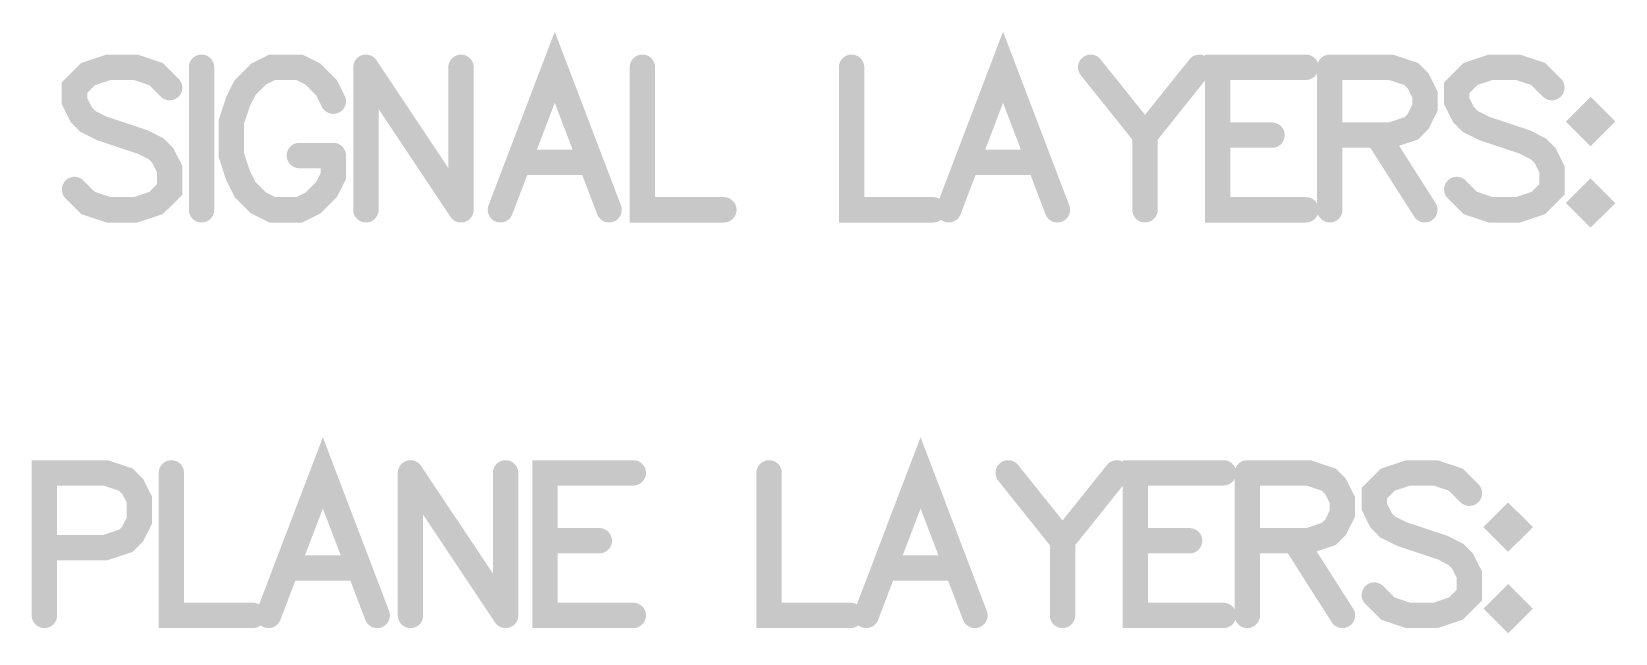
# Model space of a CAD drawing. Extents: x -9.8 to 23.3, y -7.1 to 14.3.
# Drawn here: x -4.941 to -4.317, y 6.883 to 7.12 of the extents above; entities that cross this region are included whole.
import ezdxf

# ---------------------------------------------------------------- set-up
doc = ezdxf.new("R2010")
doc.units = 0
doc.layers.add('2D_LINE_00', color=1, linetype='CONTINUOUS')

# ---------------------------------------------------------------- blocks, each defined once
blk = doc.blocks.new('SMOOTH_0$01')
at = {"const_width": 0.005}
blk.add_lwpolyline([(-0.0025, 0, 1), (0.0025, 0, 1)], format="xyb", close=True, dxfattribs=at)
blk = doc.blocks.new('DRAWING_1937')
at = {"layer": '2D_LINE_00', "const_width": 0.01}
blk.add_lwpolyline([(0, 0), (0.02411, 0), (0.03214, 0.00268), (0.03482, 0.00536), (0.0375, 0.01071), (0.0375, 0.01875), (0.03482, 0.0241), (0.03214, 0.02678), (0.02411, 0.02946), (0, 0.02946), (0, -0.02678)], dxfattribs=at)
at = {"layer": '2D_LINE_00'}
for p in [(0, 0.02946), (0.02411, 0.02946), (0.03214, 0.02678), (0.03482, 0.0241), (0.0375, 0.01875), (0.0375, 0.01071), (0.03214, 0.00268), (0.03482, 0.00536), (0, 0), (0.02411, 0), (0, -0.02678)]:
    blk.add_blockref('SMOOTH_0$01', p, dxfattribs=at)
blk = doc.blocks.new('DRAWING_1938')
at = {"layer": '2D_LINE_00', "const_width": 0.01}
blk.add_lwpolyline([(0, 0), (0, -0.05624), (0.03214, -0.05624)], dxfattribs=at)
at = {"layer": '2D_LINE_00'}
for p in [(0, 0), (0, -0.05624), (0.03214, -0.05624)]:
    blk.add_blockref('SMOOTH_0$01', p, dxfattribs=at)
blk = doc.blocks.new('DRAWING_1939')
at = {"layer": '2D_LINE_00', "const_width": 0.01}
blk.add_lwpolyline([(0, 0), (-0.02143, 0.05624), (-0.04285, 0)], dxfattribs=at)
at = {"layer": '2D_LINE_00'}
for p in [(-0.02143, 0.05624), (-0.04285, 0), (0, 0)]:
    blk.add_blockref('SMOOTH_0$01', p, dxfattribs=at)
blk = doc.blocks.new('DRAWING_1940')
at = {"layer": '2D_LINE_00', "const_width": 0.01}
blk.add_lwpolyline([(0, 0), (0.02678, 0)], dxfattribs=at)
at = {"layer": '2D_LINE_00'}
for p in [(0, 0), (0.02678, 0)]:
    blk.add_blockref('SMOOTH_0$01', p, dxfattribs=at)
blk = doc.blocks.new('DRAWING_1941')
at = {"layer": '2D_LINE_00', "const_width": 0.01}
blk.add_lwpolyline([(0, 0), (0, -0.05624)], dxfattribs=at)
at = {"layer": '2D_LINE_00'}
for p in [(0, 0), (0, -0.05624)]:
    blk.add_blockref('SMOOTH_0$01', p, dxfattribs=at)
blk = doc.blocks.new('DRAWING_1942')
at = {"layer": '2D_LINE_00', "const_width": 0.01}
blk.add_lwpolyline([(0, 0), (0.03749, -0.05624)], dxfattribs=at)
at = {"layer": '2D_LINE_00'}
for p in [(0, 0), (0.03749, -0.05624)]:
    blk.add_blockref('SMOOTH_0$01', p, dxfattribs=at)
blk = doc.blocks.new('DRAWING_1943')
at = {"layer": '2D_LINE_00', "const_width": 0.01}
blk.add_lwpolyline([(0, 0), (0, -0.05624)], dxfattribs=at)
at = {"layer": '2D_LINE_00'}
for p in [(0, 0), (0, -0.05624)]:
    blk.add_blockref('SMOOTH_0$01', p, dxfattribs=at)
blk = doc.blocks.new('DRAWING_1944')
at = {"layer": '2D_LINE_00', "const_width": 0.01}
blk.add_lwpolyline([(0, 0), (-0.03482, 0), (-0.03482, -0.05624), (0, -0.05624)], dxfattribs=at)
at = {"layer": '2D_LINE_00'}
for p in [(-0.03482, 0), (0, 0), (-0.03482, -0.05624), (0, -0.05624)]:
    blk.add_blockref('SMOOTH_0$01', p, dxfattribs=at)
blk = doc.blocks.new('DRAWING_1945')
at = {"layer": '2D_LINE_00', "const_width": 0.01}
blk.add_lwpolyline([(0, 0), (0.02143, 0)], dxfattribs=at)
at = {"layer": '2D_LINE_00'}
for p in [(0, 0), (0.02143, 0)]:
    blk.add_blockref('SMOOTH_0$01', p, dxfattribs=at)
blk = doc.blocks.new('DRAWING_1946')
at = {"layer": '2D_LINE_00', "const_width": 0.01}
blk.add_lwpolyline([(0, 0), (0, -0.05624), (0.03213, -0.05624)], dxfattribs=at)
at = {"layer": '2D_LINE_00'}
for p in [(0, 0), (0, -0.05624), (0.03213, -0.05624)]:
    blk.add_blockref('SMOOTH_0$01', p, dxfattribs=at)
blk = doc.blocks.new('DRAWING_1947')
at = {"layer": '2D_LINE_00', "const_width": 0.01}
blk.add_lwpolyline([(0, 0), (-0.02143, 0.05624), (-0.04285, 0)], dxfattribs=at)
at = {"layer": '2D_LINE_00'}
for p in [(-0.02143, 0.05624), (-0.04285, 0), (0, 0)]:
    blk.add_blockref('SMOOTH_0$01', p, dxfattribs=at)
blk = doc.blocks.new('DRAWING_1948')
at = {"layer": '2D_LINE_00', "const_width": 0.01}
blk.add_lwpolyline([(0, 0), (0.02677, 0)], dxfattribs=at)
at = {"layer": '2D_LINE_00'}
for p in [(0, 0), (0.02677, 0)]:
    blk.add_blockref('SMOOTH_0$01', p, dxfattribs=at)
blk = doc.blocks.new('DRAWING_1949')
at = {"layer": '2D_LINE_00', "const_width": 0.01}
blk.add_lwpolyline([(0, 0), (0.02142, -0.02678), (0.02142, -0.05624)], dxfattribs=at)
at = {"layer": '2D_LINE_00'}
for p in [(0, 0), (0.02142, -0.02678), (0.02142, -0.05624)]:
    blk.add_blockref('SMOOTH_0$01', p, dxfattribs=at)
blk = doc.blocks.new('DRAWING_1950')
at = {"layer": '2D_LINE_00', "const_width": 0.01}
blk.add_lwpolyline([(0, 0), (-0.02143, -0.02678)], dxfattribs=at)
at = {"layer": '2D_LINE_00'}
for p in [(0, 0), (-0.02143, -0.02678)]:
    blk.add_blockref('SMOOTH_0$01', p, dxfattribs=at)
blk = doc.blocks.new('DRAWING_1951')
at = {"layer": '2D_LINE_00', "const_width": 0.01}
blk.add_lwpolyline([(0, 0), (-0.03481, 0), (-0.03481, -0.05624), (0, -0.05624)], dxfattribs=at)
at = {"layer": '2D_LINE_00'}
for p in [(-0.03481, 0), (0, 0), (-0.03481, -0.05624), (0, -0.05624)]:
    blk.add_blockref('SMOOTH_0$01', p, dxfattribs=at)
blk = doc.blocks.new('DRAWING_1952')
at = {"layer": '2D_LINE_00', "const_width": 0.01}
blk.add_lwpolyline([(0, 0), (0.02142, 0)], dxfattribs=at)
at = {"layer": '2D_LINE_00'}
for p in [(0, 0), (0.02142, 0)]:
    blk.add_blockref('SMOOTH_0$01', p, dxfattribs=at)
blk = doc.blocks.new('DRAWING_1953')
at = {"layer": '2D_LINE_00', "const_width": 0.01}
blk.add_lwpolyline([(0, 0), (0, -0.05624)], dxfattribs=at)
at = {"layer": '2D_LINE_00'}
for p in [(0, 0), (0, -0.05624)]:
    blk.add_blockref('SMOOTH_0$01', p, dxfattribs=at)
blk = doc.blocks.new('DRAWING_1954')
at = {"layer": '2D_LINE_00', "const_width": 0.01}
blk.add_lwpolyline([(0, 0), (0.0241, 0), (0.03213, -0.00268), (0.03481, -0.00536), (0.03749, -0.01071), (0.03749, -0.01607), (0.03481, -0.02143), (0.03213, -0.0241), (0.0241, -0.02678), (0, -0.02678)], dxfattribs=at)
at = {"layer": '2D_LINE_00'}
for p in [(0, 0), (0.0241, 0), (0.03213, -0.00268), (0.03481, -0.00536), (0.03749, -0.01071), (0.03749, -0.01607), (0.03481, -0.02143), (0, -0.02678), (0.0241, -0.02678), (0.03213, -0.0241)]:
    blk.add_blockref('SMOOTH_0$01', p, dxfattribs=at)
blk = doc.blocks.new('DRAWING_1955')
at = {"layer": '2D_LINE_00', "const_width": 0.01}
blk.add_lwpolyline([(0, 0), (0.01875, -0.02946)], dxfattribs=at)
at = {"layer": '2D_LINE_00'}
for p in [(0, 0), (0.01875, -0.02946)]:
    blk.add_blockref('SMOOTH_0$01', p, dxfattribs=at)
blk = doc.blocks.new('DRAWING_1956')
at = {"layer": '2D_LINE_00', "const_width": 0.01}
blk.add_lwpolyline([(0, 0), (-0.00536, 0.00536), (-0.01339, 0.00804), (-0.0241, 0.00804), (-0.03214, 0.00536), (-0.03749, 0), (-0.03749, -0.00535), (-0.03482, -0.01071), (-0.03214, -0.01339), (-0.02678, -0.01606), (-0.01071, -0.02142), (-0.00536, -0.0241), (-0.00268, -0.02678), (0, -0.03213), (0, -0.04017), (-0.00536, -0.04552), (-0.01339, -0.0482), (-0.0241, -0.0482), (-0.03214, -0.04552), (-0.03749, -0.04017)], dxfattribs=at)
at = {"layer": '2D_LINE_00'}
for p in [(-0.0241, 0.00804), (-0.01339, 0.00804), (-0.03214, 0.00536), (-0.00536, 0.00536), (-0.03749, 0), (0, 0), (-0.03749, -0.00535), (-0.03482, -0.01071), (-0.03214, -0.01339), (-0.02678, -0.01606), (-0.01071, -0.02142), (-0.00536, -0.0241), (-0.00268, -0.02678), (0, -0.03213), (-0.03749, -0.04017), (0, -0.04017), (-0.03214, -0.04552), (-0.0241, -0.0482), (-0.01339, -0.0482), (-0.00536, -0.04552)]:
    blk.add_blockref('SMOOTH_0$01', p, dxfattribs=at)
blk = doc.blocks.new('DRAWING_1957')
at = {"layer": '2D_LINE_00', "const_width": 0.01}
blk.add_lwpolyline([(0, 0), (-0.00268, -0.00268), (0, -0.00535), (0.00268, -0.00268), (0, 0)], dxfattribs=at)
at = {"layer": '2D_LINE_00'}
for p in [(-0.00268, -0.00268), (0, 0), (0, 0), (0.00268, -0.00268), (0, -0.00535)]:
    blk.add_blockref('SMOOTH_0$01', p, dxfattribs=at)
blk = doc.blocks.new('DRAWING_1958')
at = {"layer": '2D_LINE_00', "const_width": 0.01}
blk.add_lwpolyline([(0, 0), (-0.00268, -0.00268), (0, -0.00536), (0.00268, -0.00268), (0, 0)], dxfattribs=at)
at = {"layer": '2D_LINE_00'}
for p in [(-0.00268, -0.00268), (0, 0), (0, 0), (0.00268, -0.00268), (0, -0.00536)]:
    blk.add_blockref('SMOOTH_0$01', p, dxfattribs=at)
blk = doc.blocks.new('DRAWING_2005')
at = {"layer": '2D_LINE_00', "const_width": 0.01}
blk.add_lwpolyline([(0, 0), (-0.00536, 0.00536), (-0.01339, 0.00804), (-0.02411, 0.00804), (-0.03214, 0.00536), (-0.0375, 0), (-0.0375, -0.00535), (-0.03482, -0.01071), (-0.03214, -0.01339), (-0.02678, -0.01606), (-0.01072, -0.02142), (-0.00536, -0.0241), (-0.00268, -0.02678), (0, -0.03213), (0, -0.04017), (-0.00536, -0.04552), (-0.01339, -0.0482), (-0.02411, -0.0482), (-0.03214, -0.04552), (-0.0375, -0.04017)], dxfattribs=at)
at = {"layer": '2D_LINE_00'}
for p in [(-0.02411, 0.00804), (-0.01339, 0.00804), (-0.03214, 0.00536), (-0.00536, 0.00536), (-0.0375, 0), (0, 0), (-0.0375, -0.00535), (-0.03482, -0.01071), (-0.03214, -0.01339), (-0.02678, -0.01606), (-0.01072, -0.02142), (-0.00536, -0.0241), (-0.00268, -0.02678), (0, -0.03213), (-0.0375, -0.04017), (0, -0.04017), (-0.03214, -0.04552), (-0.02411, -0.0482), (-0.01339, -0.0482), (-0.00536, -0.04552)]:
    blk.add_blockref('SMOOTH_0$01', p, dxfattribs=at)
blk = doc.blocks.new('DRAWING_2006')
at = {"layer": '2D_LINE_00', "const_width": 0.01}
blk.add_lwpolyline([(0, 0), (0, -0.05624)], dxfattribs=at)
at = {"layer": '2D_LINE_00'}
for p in [(0, 0), (0, -0.05624)]:
    blk.add_blockref('SMOOTH_0$01', p, dxfattribs=at)
blk = doc.blocks.new('DRAWING_2007')
at = {"layer": '2D_LINE_00', "const_width": 0.01}
blk.add_lwpolyline([(0, 0), (-0.00268, 0.00535), (-0.00804, 0.01071), (-0.01339, 0.01339), (-0.02411, 0.01339), (-0.02946, 0.01071), (-0.03482, 0.00535), (-0.0375, 0), (-0.04017, -0.00804), (-0.04017, -0.02143), (-0.0375, -0.02946), (-0.03482, -0.03482), (-0.02946, -0.04017), (-0.02411, -0.04285), (-0.01339, -0.04285), (-0.00804, -0.04017), (-0.00268, -0.03482), (0, -0.02946), (0, -0.02143)], dxfattribs=at)
at = {"layer": '2D_LINE_00'}
for p in [(-0.02946, 0.01071), (-0.02411, 0.01339), (-0.01339, 0.01339), (-0.00804, 0.01071), (-0.03482, 0.00535), (-0.00268, 0.00535), (-0.0375, 0), (0, 0), (-0.04017, -0.00804), (-0.04017, -0.02143), (0, -0.02143), (-0.0375, -0.02946), (0, -0.02946), (-0.03482, -0.03482), (-0.00268, -0.03482), (-0.02946, -0.04017), (-0.00804, -0.04017), (-0.02411, -0.04285), (-0.01339, -0.04285)]:
    blk.add_blockref('SMOOTH_0$01', p, dxfattribs=at)
blk = doc.blocks.new('DRAWING_2008')
at = {"layer": '2D_LINE_00', "const_width": 0.01}
blk.add_lwpolyline([(0, 0), (0.01339, 0)], dxfattribs=at)
at = {"layer": '2D_LINE_00'}
for p in [(0, 0), (0.01339, 0)]:
    blk.add_blockref('SMOOTH_0$01', p, dxfattribs=at)
blk = doc.blocks.new('DRAWING_2009')
at = {"layer": '2D_LINE_00', "const_width": 0.01}
blk.add_lwpolyline([(0, 0), (0, -0.05624)], dxfattribs=at)
at = {"layer": '2D_LINE_00'}
for p in [(0, 0), (0, -0.05624)]:
    blk.add_blockref('SMOOTH_0$01', p, dxfattribs=at)
blk = doc.blocks.new('DRAWING_2010')
at = {"layer": '2D_LINE_00', "const_width": 0.01}
blk.add_lwpolyline([(0, 0), (0.03749, -0.05624)], dxfattribs=at)
at = {"layer": '2D_LINE_00'}
for p in [(0, 0), (0.03749, -0.05624)]:
    blk.add_blockref('SMOOTH_0$01', p, dxfattribs=at)
blk = doc.blocks.new('DRAWING_2011')
at = {"layer": '2D_LINE_00', "const_width": 0.01}
blk.add_lwpolyline([(0, 0), (0, -0.05624)], dxfattribs=at)
at = {"layer": '2D_LINE_00'}
for p in [(0, 0), (0, -0.05624)]:
    blk.add_blockref('SMOOTH_0$01', p, dxfattribs=at)
blk = doc.blocks.new('DRAWING_2012')
at = {"layer": '2D_LINE_00', "const_width": 0.01}
blk.add_lwpolyline([(0, 0), (-0.02142, 0.05624), (-0.04285, 0)], dxfattribs=at)
at = {"layer": '2D_LINE_00'}
for p in [(-0.02142, 0.05624), (-0.04285, 0), (0, 0)]:
    blk.add_blockref('SMOOTH_0$01', p, dxfattribs=at)
blk = doc.blocks.new('DRAWING_2013')
at = {"layer": '2D_LINE_00', "const_width": 0.01}
blk.add_lwpolyline([(0, 0), (0.02678, 0)], dxfattribs=at)
at = {"layer": '2D_LINE_00'}
for p in [(0, 0), (0.02678, 0)]:
    blk.add_blockref('SMOOTH_0$01', p, dxfattribs=at)
blk = doc.blocks.new('DRAWING_2014')
at = {"layer": '2D_LINE_00', "const_width": 0.01}
blk.add_lwpolyline([(0, 0), (0, -0.05624), (0.03213, -0.05624)], dxfattribs=at)
at = {"layer": '2D_LINE_00'}
for p in [(0, 0), (0, -0.05624), (0.03213, -0.05624)]:
    blk.add_blockref('SMOOTH_0$01', p, dxfattribs=at)
blk = doc.blocks.new('DRAWING_2015')
at = {"layer": '2D_LINE_00', "const_width": 0.01}
blk.add_lwpolyline([(0, 0), (0, -0.05624), (0.03213, -0.05624)], dxfattribs=at)
at = {"layer": '2D_LINE_00'}
for p in [(0, 0), (0, -0.05624), (0.03213, -0.05624)]:
    blk.add_blockref('SMOOTH_0$01', p, dxfattribs=at)
blk = doc.blocks.new('DRAWING_2016')
at = {"layer": '2D_LINE_00', "const_width": 0.01}
blk.add_lwpolyline([(0, 0), (-0.02142, 0.05624), (-0.04285, 0)], dxfattribs=at)
at = {"layer": '2D_LINE_00'}
for p in [(-0.02142, 0.05624), (-0.04285, 0), (0, 0)]:
    blk.add_blockref('SMOOTH_0$01', p, dxfattribs=at)
blk = doc.blocks.new('DRAWING_2017')
at = {"layer": '2D_LINE_00', "const_width": 0.01}
blk.add_lwpolyline([(0, 0), (0.02678, 0)], dxfattribs=at)
at = {"layer": '2D_LINE_00'}
for p in [(0, 0), (0.02678, 0)]:
    blk.add_blockref('SMOOTH_0$01', p, dxfattribs=at)
blk = doc.blocks.new('DRAWING_2018')
at = {"layer": '2D_LINE_00', "const_width": 0.01}
blk.add_lwpolyline([(0, 0), (0.02143, -0.02678), (0.02143, -0.05624)], dxfattribs=at)
at = {"layer": '2D_LINE_00'}
for p in [(0, 0), (0.02143, -0.02678), (0.02143, -0.05624)]:
    blk.add_blockref('SMOOTH_0$01', p, dxfattribs=at)
blk = doc.blocks.new('DRAWING_2019')
at = {"layer": '2D_LINE_00', "const_width": 0.01}
blk.add_lwpolyline([(0, 0), (-0.02142, -0.02678)], dxfattribs=at)
at = {"layer": '2D_LINE_00'}
for p in [(0, 0), (-0.02142, -0.02678)]:
    blk.add_blockref('SMOOTH_0$01', p, dxfattribs=at)
blk = doc.blocks.new('DRAWING_2020')
at = {"layer": '2D_LINE_00', "const_width": 0.01}
blk.add_lwpolyline([(0, 0), (-0.03482, 0), (-0.03482, -0.05624), (0, -0.05624)], dxfattribs=at)
at = {"layer": '2D_LINE_00'}
for p in [(-0.03482, 0), (0, 0), (-0.03482, -0.05624), (0, -0.05624)]:
    blk.add_blockref('SMOOTH_0$01', p, dxfattribs=at)
blk = doc.blocks.new('DRAWING_2021')
at = {"layer": '2D_LINE_00', "const_width": 0.01}
blk.add_lwpolyline([(0, 0), (0.02143, 0)], dxfattribs=at)
at = {"layer": '2D_LINE_00'}
for p in [(0, 0), (0.02143, 0)]:
    blk.add_blockref('SMOOTH_0$01', p, dxfattribs=at)
blk = doc.blocks.new('DRAWING_2022')
at = {"layer": '2D_LINE_00', "const_width": 0.01}
blk.add_lwpolyline([(0, 0), (0, -0.05624)], dxfattribs=at)
at = {"layer": '2D_LINE_00'}
for p in [(0, 0), (0, -0.05624)]:
    blk.add_blockref('SMOOTH_0$01', p, dxfattribs=at)
blk = doc.blocks.new('DRAWING_2023')
at = {"layer": '2D_LINE_00', "const_width": 0.01}
blk.add_lwpolyline([(0, 0), (0.0241, 0), (0.03213, -0.00268), (0.03481, -0.00536), (0.03749, -0.01071), (0.03749, -0.01607), (0.03481, -0.02143), (0.03213, -0.0241), (0.0241, -0.02678), (0, -0.02678)], dxfattribs=at)
at = {"layer": '2D_LINE_00'}
for p in [(0, 0), (0.0241, 0), (0.03213, -0.00268), (0.03481, -0.00536), (0.03749, -0.01071), (0.03749, -0.01607), (0.03481, -0.02143), (0, -0.02678), (0.0241, -0.02678), (0.03213, -0.0241)]:
    blk.add_blockref('SMOOTH_0$01', p, dxfattribs=at)
blk = doc.blocks.new('DRAWING_2024')
at = {"layer": '2D_LINE_00', "const_width": 0.01}
blk.add_lwpolyline([(0, 0), (0.01874, -0.02946)], dxfattribs=at)
at = {"layer": '2D_LINE_00'}
for p in [(0, 0), (0.01874, -0.02946)]:
    blk.add_blockref('SMOOTH_0$01', p, dxfattribs=at)
blk = doc.blocks.new('DRAWING_2025')
at = {"layer": '2D_LINE_00', "const_width": 0.01}
blk.add_lwpolyline([(0, 0), (-0.00536, 0.00536), (-0.01339, 0.00804), (-0.0241, 0.00804), (-0.03214, 0.00536), (-0.03749, 0), (-0.03749, -0.00535), (-0.03481, -0.01071), (-0.03214, -0.01339), (-0.02678, -0.01606), (-0.01071, -0.02142), (-0.00536, -0.0241), (-0.00268, -0.02678), (0, -0.03213), (0, -0.04017), (-0.00536, -0.04552), (-0.01339, -0.0482), (-0.0241, -0.0482), (-0.03214, -0.04552), (-0.03749, -0.04017)], dxfattribs=at)
at = {"layer": '2D_LINE_00'}
for p in [(-0.0241, 0.00804), (-0.01339, 0.00804), (-0.03214, 0.00536), (-0.00536, 0.00536), (-0.03749, 0), (0, 0), (-0.03749, -0.00535), (-0.03481, -0.01071), (-0.03214, -0.01339), (-0.02678, -0.01606), (-0.01071, -0.02142), (-0.00536, -0.0241), (-0.00268, -0.02678), (0, -0.03213), (-0.03749, -0.04017), (0, -0.04017), (-0.03214, -0.04552), (-0.0241, -0.0482), (-0.01339, -0.0482), (-0.00536, -0.04552)]:
    blk.add_blockref('SMOOTH_0$01', p, dxfattribs=at)
blk = doc.blocks.new('DRAWING_2026')
at = {"layer": '2D_LINE_00', "const_width": 0.01}
blk.add_lwpolyline([(0, 0), (-0.00267, -0.00268), (0, -0.00535), (0.00268, -0.00268), (0, 0)], dxfattribs=at)
at = {"layer": '2D_LINE_00'}
for p in [(-0.00267, -0.00268), (0, 0), (0, 0), (0.00268, -0.00268), (0, -0.00535)]:
    blk.add_blockref('SMOOTH_0$01', p, dxfattribs=at)
blk = doc.blocks.new('DRAWING_2027')
at = {"layer": '2D_LINE_00', "const_width": 0.01}
blk.add_lwpolyline([(0, 0), (-0.00267, -0.00268), (0, -0.00536), (0.00268, -0.00268), (0, 0)], dxfattribs=at)
at = {"layer": '2D_LINE_00'}
for p in [(-0.00267, -0.00268), (0, 0), (0, 0), (0.00268, -0.00268), (0, -0.00536)]:
    blk.add_blockref('SMOOTH_0$01', p, dxfattribs=at)

msp = doc.modelspace()

# ---------------------------------------------------------------- block references
for name, p in [('DRAWING_2012', (-4.71374, 7.05)), ('DRAWING_2016', (-4.53699, 7.05)), ('DRAWING_2005', (-4.887, 7.0982)), ('DRAWING_2006', (-4.87442, 7.10624)), ('DRAWING_2007', (-4.82246, 7.09285)), ('DRAWING_2009', (-4.80961, 7.10624)), ('DRAWING_2010', (-4.80961, 7.10624)), ('DRAWING_2011', (-4.77212, 7.10624)), ('DRAWING_2014', (-4.70061, 7.10624)), ('DRAWING_2015', (-4.61813, 7.10624)), ('DRAWING_2018', (-4.52387, 7.10624)), ('DRAWING_2019', (-4.48102, 7.10624)), ('DRAWING_2020', (-4.43897, 7.10624)), ('DRAWING_2022', (-4.4296, 7.10624)), ('DRAWING_2023', (-4.4296, 7.10624)), ('DRAWING_2025', (-4.34203, 7.0982)), ('DRAWING_2026', (-4.32677, 7.08749)), ('DRAWING_2021', (-4.47379, 7.07946)), ('DRAWING_2024', (-4.41085, 7.07946)), ('DRAWING_2008', (-4.83585, 7.07142)), ('DRAWING_2013', (-4.74855, 7.06875)), ('DRAWING_2017', (-4.5718, 7.06875)), ('DRAWING_2027', (-4.32677, 7.05536)), ('DRAWING_1939', (-4.80516, 6.89)), ('DRAWING_1947', (-4.5695, 6.89)), ('DRAWING_1937', (-4.93639, 6.91678)), ('DRAWING_1938', (-4.88631, 6.94624)), ('DRAWING_1941', (-4.79204, 6.94624)), ('DRAWING_1942', (-4.79204, 6.94624)), ('DRAWING_1943', (-4.75455, 6.94624)), ('DRAWING_1944', (-4.7042, 6.94624)), ('DRAWING_1946', (-4.65064, 6.94624)), ('DRAWING_1949', (-4.55638, 6.94624)), ('DRAWING_1950', (-4.51353, 6.94624)), ('DRAWING_1951', (-4.47149, 6.94624)), ('DRAWING_1953', (-4.46211, 6.94624)), ('DRAWING_1954', (-4.46211, 6.94624)), ('DRAWING_1956', (-4.37454, 6.9382)), ('DRAWING_1957', (-4.35928, 6.92749)), ('DRAWING_1945', (-4.73902, 6.91946)), ('DRAWING_1952', (-4.5063, 6.91946)), ('DRAWING_1955', (-4.44337, 6.91946)), ('DRAWING_1940', (-4.83998, 6.90875)), ('DRAWING_1948', (-4.60431, 6.90875)), ('DRAWING_1958', (-4.35928, 6.89536))]:
    msp.add_blockref(name, p)

doc.saveas('drawing.dxf')
